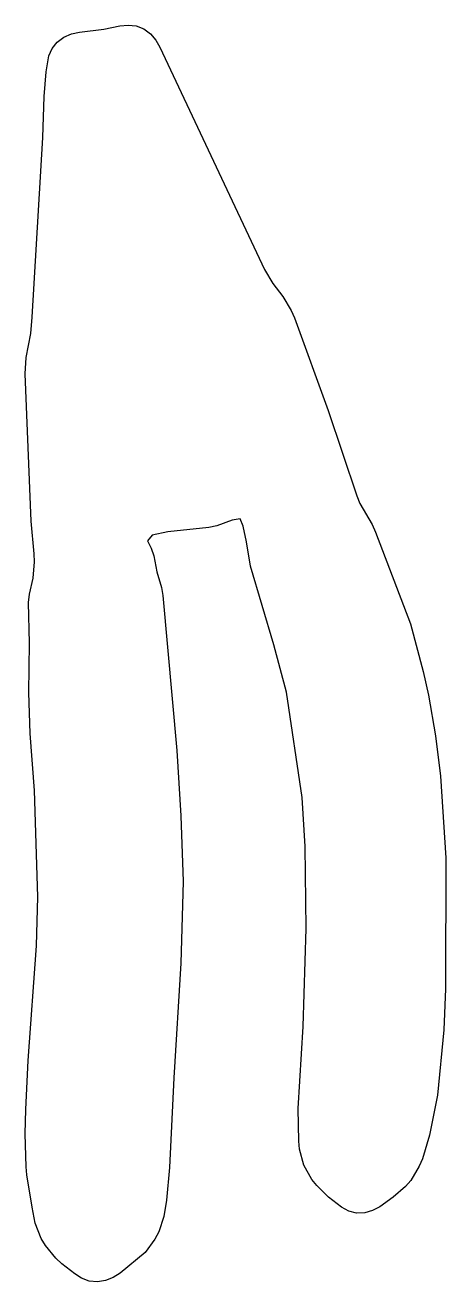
# Model space of a CAD drawing. Header units: millimetres. Extents: x -30 to 30, y -90 to 90.
import ezdxf

# ---------------------------------------------------------------- set-up
doc = ezdxf.new("R2010")
doc.units = ezdxf.units.MM

msp = doc.modelspace()

# ---------------------------------------------------------------- linework, layer by layer
for p, q in [((-16.52, 89.81), (-15.36, 89.93)), ((-15.36, 89.93), (-14.2, 89.81)), ((-25.47, 87.51), (-24.52, 88.2)), ((-24.52, 88.2), (-23.45, 88.67)), ((-23.45, 88.67), (-22.31, 88.92)), ((-22.31, 88.92), (-18.82, 89.35)), ((-18.82, 89.35), (-16.52, 89.81)), ((-14.2, 89.81), (-13.11, 89.38)), ((-13.11, 89.38), (-12.17, 88.69)), ((-12.17, 88.69), (-11.41, 87.8)), ((-26.68, 85.54), (-26.21, 86.61)), ((-26.21, 86.61), (-25.47, 87.51)), ((-11.41, 87.8), (-10.8, 86.8)), ((-10.8, 86.8), (4.14, 54.98)), ((-27.07, 83.23), (-26.68, 85.54)), ((-27.37, 79.73), (-27.07, 83.23)), ((-27.53, 73.87), (-27.37, 79.73)), ((-29.05, 48.14), (-27.53, 73.87)), ((4.14, 54.98), (5.33, 52.96)), ((5.33, 52.96), (6.75, 51.09)), ((6.75, 51.09), (7.96, 49.09)), ((7.96, 49.09), (8.45, 48.02)), ((-29.28, 45.81), (-29.05, 48.14)), ((8.45, 48.02), (13.23, 34.8)), ((-29.93, 42.35), (-29.28, 45.81)), ((-30.06, 40.01), (-29.93, 42.35)), ((-29.19, 18.94), (-30.06, 40.01)), ((13.23, 34.8), (17.33, 22.58)), ((17.33, 22.58), (17.77, 21.49)), ((17.77, 21.49), (19.52, 18.45)), ((-28.76, 14.27), (-29.19, 18.94)), ((-3.82, 18.05), (-9.65, 17.42)), ((-2.68, 18.29), (-3.82, 18.05)), ((-0.47, 19.09), (-2.68, 18.29)), ((0.65, 19.28), (-0.47, 19.09)), ((1.08, 18.24), (0.65, 19.28)), ((1.58, 15.96), (1.08, 18.24)), ((19.52, 18.45), (20.01, 17.38)), ((-11.93, 16.92), (-12.59, 16.14)), ((-9.65, 17.42), (-11.93, 16.92)), ((20.01, 17.38), (25.02, 4.24)), ((-12.59, 16.14), (-12.07, 15.09)), ((-12.07, 15.09), (-11.68, 13.99)), ((2.16, 12.49), (1.58, 15.96)), ((-28.93, 10.76), (-28.75, 13.1)), ((-28.75, 13.1), (-28.76, 14.27)), ((-11.68, 13.99), (-11.23, 11.69)), ((-11.23, 11.69), (-10.6, 9.43)), ((5.48, 1.25), (2.16, 12.49)), ((-29.44, 8.48), (-28.93, 10.76)), ((-10.6, 9.43), (-10.37, 8.29)), ((-29.58, 7.32), (-29.44, 8.48)), ((-29.47, 1.46), (-29.58, 7.32)), ((-10.37, 8.29), (-8.39, -13.89)), ((25.02, 4.24), (26.81, -2.56)), ((-29.54, -5.57), (-29.47, 1.46)), ((7.27, -5.55), (5.48, 1.25)), ((26.81, -2.56), (27.61, -5.98)), ((-29.35, -11.43), (-29.54, -5.57)), ((9.52, -20.61), (7.27, -5.55)), ((27.61, -5.98), (28.59, -11.76)), ((-28.71, -19.61), (-29.35, -11.43)), ((28.59, -11.76), (29.31, -17.57)), ((-8.39, -13.89), (-7.81, -23.25)), ((29.31, -17.57), (30.07, -29.26)), ((-28.26, -34.83), (-28.71, -19.61)), ((9.95, -27.63), (9.52, -20.61)), ((-7.81, -23.25), (-7.5, -32.62)), ((10.1, -39.35), (9.95, -27.63)), ((30.07, -29.26), (30.01, -48.01)), ((-7.5, -32.62), (-7.8, -44.33)), ((-28.47, -41.86), (-28.26, -34.83)), ((9.66, -53.4), (10.1, -39.35)), ((-29.62, -58.23), (-28.47, -41.86)), ((-7.8, -44.33), (-8.82, -60.71)), ((30.01, -48.01), (29.77, -53.87)), ((8.96, -65.1), (9.66, -53.4)), ((29.77, -53.87), (28.9, -63.2)), ((-29.97, -65.25), (-29.62, -58.23)), ((-8.82, -60.71), (-9.43, -73.58)), ((28.9, -63.2), (27.72, -68.94)), ((-30.07, -68.76), (-29.97, -65.25)), ((9.03, -69.79), (8.96, -65.1)), ((-29.91, -73.45), (-30.07, -68.76)), ((9.15, -70.95), (9.03, -69.79)), ((27.72, -68.94), (26.71, -72.31)), ((9.76, -73.21), (9.15, -70.95)), ((-29.81, -74.62), (-29.91, -73.45)), ((-9.43, -73.58), (-9.84, -78.25)), ((10.9, -75.26), (9.76, -73.21)), ((26.26, -73.39), (25.08, -75.41)), ((26.71, -72.31), (26.26, -73.39)), ((-29.09, -79.25), (-29.81, -74.62)), ((11.65, -76.16), (10.9, -75.26)), ((25.08, -75.41), (24.3, -76.28)), ((13.3, -77.82), (11.65, -76.16)), ((24.3, -76.28), (22.53, -77.82)), ((-9.84, -78.25), (-10.25, -80.56)), ((15.15, -79.26), (13.3, -77.82)), ((22.53, -77.82), (20.63, -79.18)), ((-28.63, -81.54), (-29.09, -79.25)), ((-10.25, -80.56), (-10.98, -82.79)), ((16.18, -79.81), (15.15, -79.26)), ((17.31, -80.09), (16.18, -79.81)), ((18.48, -80.07), (17.31, -80.09)), ((19.6, -79.74), (18.48, -80.07)), ((20.63, -79.18), (19.6, -79.74)), ((-27.76, -83.72), (-28.63, -81.54)), ((-27.16, -84.72), (-27.76, -83.72)), ((-11.52, -83.83), (-12.9, -85.71)), ((-10.98, -82.79), (-11.52, -83.83)), ((-25.67, -86.53), (-27.16, -84.72)), ((-12.9, -85.71), (-16.51, -88.71)), ((-24.82, -87.33), (-25.67, -86.53)), ((-22.99, -88.8), (-24.82, -87.33)), ((-22, -89.42), (-22.99, -88.8)), ((-20.9, -89.82), (-22, -89.42)), ((-19.74, -89.93), (-20.9, -89.82)), ((-18.58, -89.76), (-19.74, -89.93)), ((-17.49, -89.33), (-18.58, -89.76)), ((-16.51, -88.71), (-17.49, -89.33))]:
    msp.add_line(p, q)

doc.saveas('drawing.dxf')
